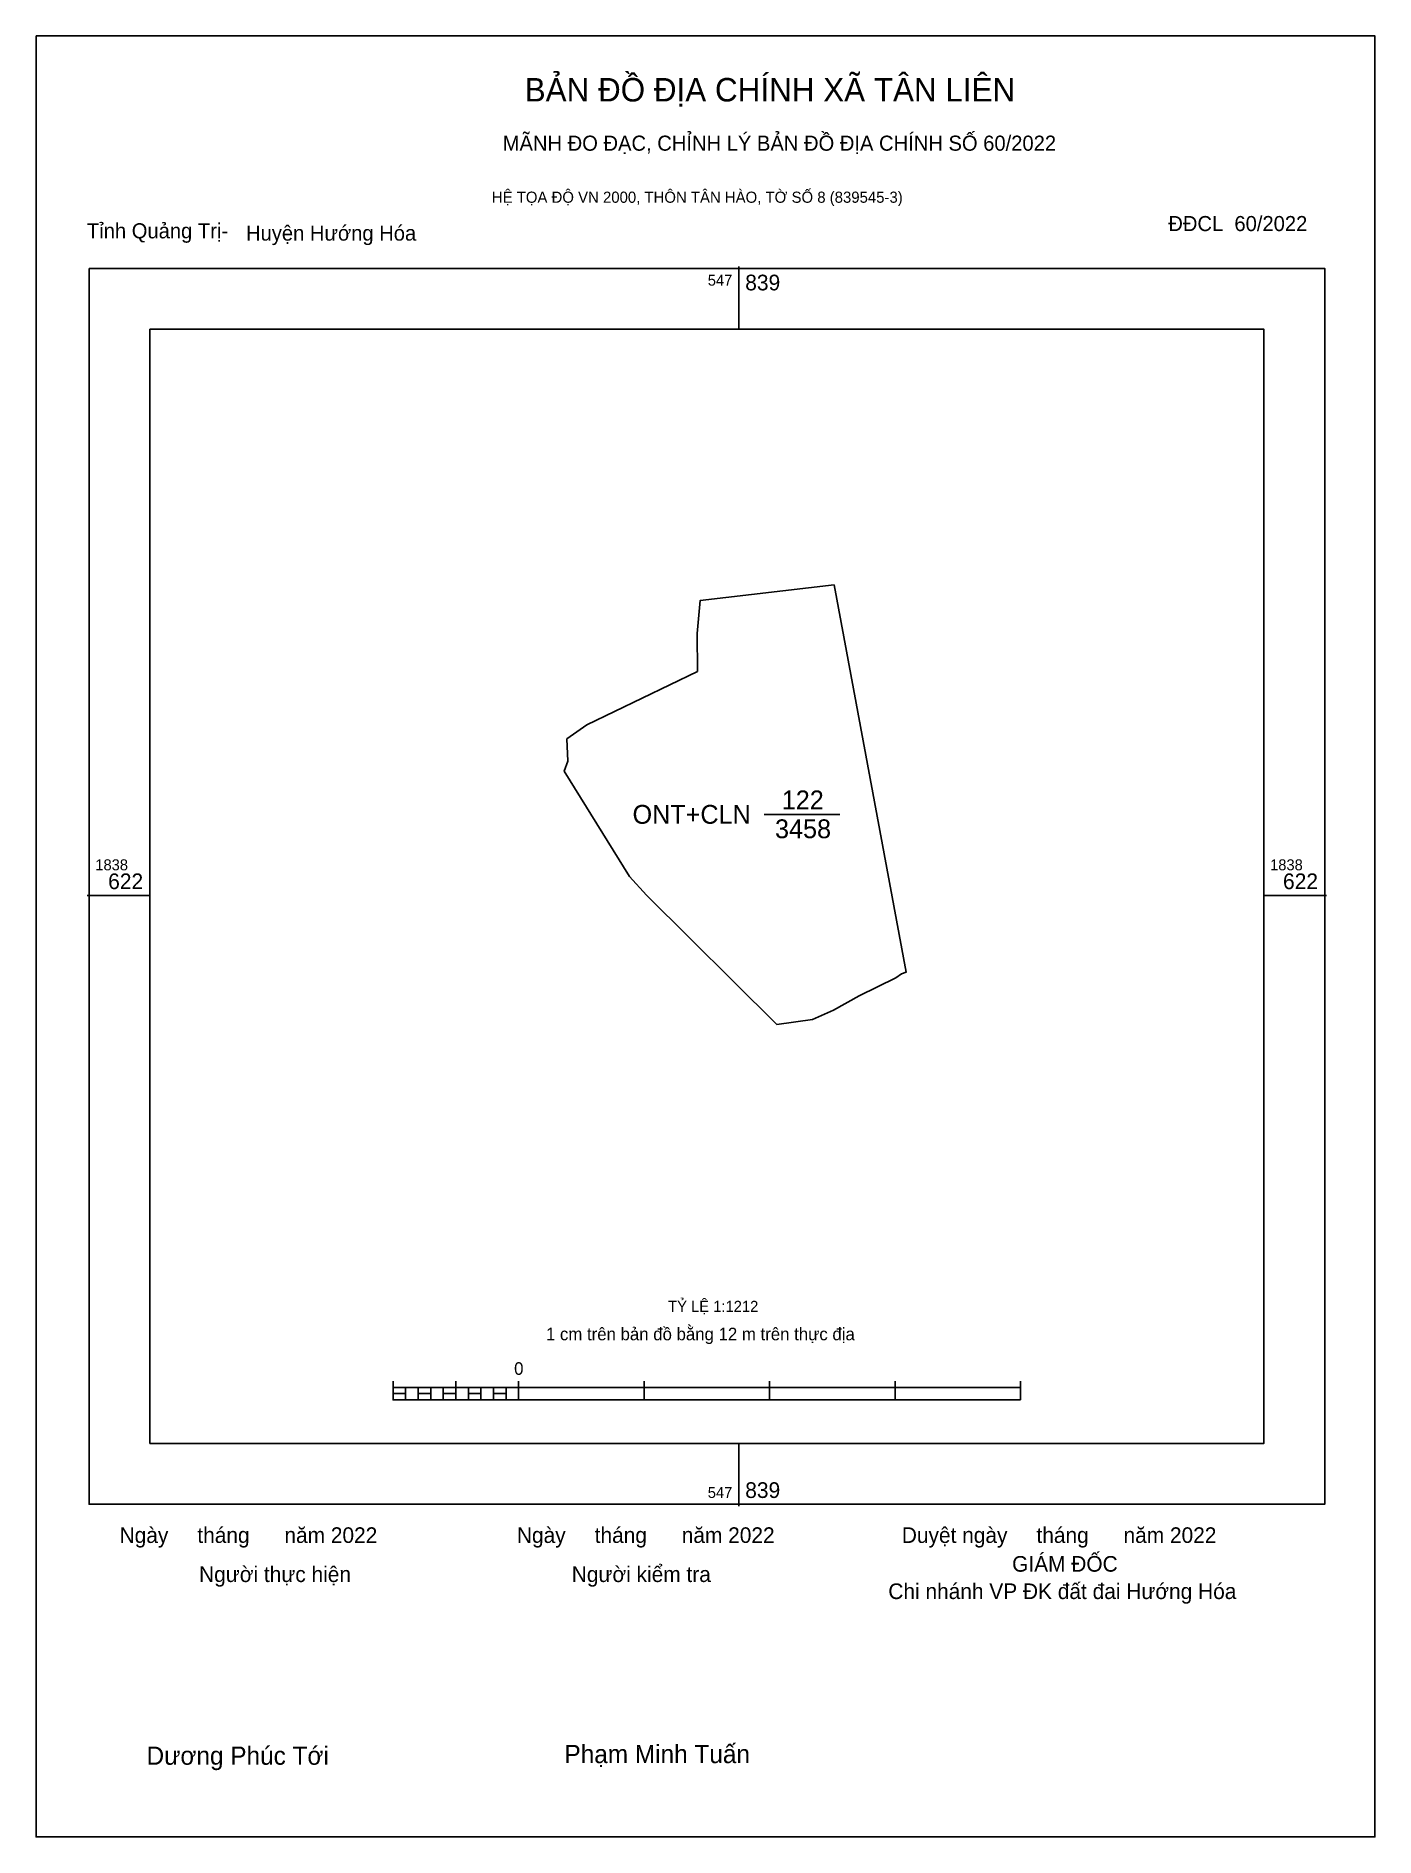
# Model space of a CAD drawing. Extents: x 547704 to 547963, y 1838440 to 1838788.
import ezdxf

# ---------------------------------------------------------------- set-up
doc = ezdxf.new("R2010")
doc.units = 0
for name, color, linetype in [('Level 10', 7, 'Continuous'), ('Level 13', 7, 'Continuous'), ('Level 15', 7, 'Continuous'), ('Level 6', 7, 'Continuous'), ('Level 62', 7, 'Continuous'), ('Level 63', 7, 'Continuous'), ('Level 9', 7, 'Continuous')]:
    doc.layers.add(name, color=color, linetype=linetype)

msp = doc.modelspace()

# ---------------------------------------------------------------- linework, layer by layer
at = {"layer": 'Level 10'}
msp.add_lwpolyline([(547858.16, 1838682.03), (547872.08, 1838607.24), (547871.18, 1838606.91), (547870.07, 1838606.15), (547862.99, 1838602.67), (547858.06, 1838599.91), (547853.97, 1838598.12), (547847.11, 1838597.15), (547821.92, 1838622.12), (547818.65, 1838625.7), (547805.97, 1838646.04), (547806.71, 1838648.01), (547806.54, 1838652.29), (547810.36, 1838654.99), (547831.76, 1838665.34), (547831.7, 1838672.68), (547832.3, 1838679.06)], close=True, dxfattribs=at)
at = {"layer": 'Level 15'}
msp.add_lwpolyline([(547703.95, 1838788.08), (547962.66, 1838788.08), (547962.66, 1838440.17), (547703.95, 1838440.17)], close=True, dxfattribs=at)
at = {"layer": 'Level 62'}
msp.add_lwpolyline([(547725.95, 1838731.44), (547941.19, 1838731.44), (547941.19, 1838516.19), (547725.95, 1838516.19)], close=True, dxfattribs=at)
at = {"layer": 'Level 63'}
for p, q in [((547839.77, 1838743.56), (547839.77, 1838731.44)), ((547713.82, 1838622.06), (547725.95, 1838622.06)), ((547941.19, 1838622.06), (547953.32, 1838622.06)), ((547772.94, 1838528.24), (547772.94, 1838524.6)), ((547772.94, 1838527.03), (547894.2, 1838527.03)), ((547775.37, 1838527.03), (547775.37, 1838524.6)), ((547777.79, 1838527.03), (547777.79, 1838524.6)), ((547780.22, 1838527.03), (547780.22, 1838524.6)), ((547782.64, 1838527.03), (547782.64, 1838524.6)), ((547785.07, 1838528.24), (547785.07, 1838524.6)), ((547785.07, 1838527.03), (547785.07, 1838524.6)), ((547787.49, 1838527.03), (547787.49, 1838524.6)), ((547789.92, 1838527.03), (547789.92, 1838524.6)), ((547792.34, 1838527.03), (547792.34, 1838524.6)), ((547794.77, 1838527.03), (547794.77, 1838524.6)), ((547797.19, 1838528.24), (547797.19, 1838524.6)), ((547797.19, 1838527.03), (547797.19, 1838524.6)), ((547821.44, 1838528.24), (547821.44, 1838524.6)), ((547845.7, 1838528.24), (547845.7, 1838524.6)), ((547869.95, 1838528.24), (547869.95, 1838524.6)), ((547894.2, 1838528.24), (547894.2, 1838524.6)), ((547772.94, 1838524.6), (547894.2, 1838524.6)), ((547839.77, 1838516.19), (547839.77, 1838504.07))]:
    msp.add_line(p, q, dxfattribs=at)
for points in [[(547714.2, 1838743.19), (547952.94, 1838743.19), (547952.94, 1838504.45), (547714.2, 1838504.45)], [(547772.94, 1838525.81), (547775.37, 1838525.81), (547775.37, 1838524.6), (547772.94, 1838524.6)], [(547772.94, 1838525.81), (547775.37, 1838525.81), (547775.37, 1838524.6), (547772.94, 1838524.6)], [(547777.79, 1838525.81), (547780.22, 1838525.81), (547780.22, 1838524.6), (547777.79, 1838524.6)], [(547782.64, 1838525.81), (547785.07, 1838525.81), (547785.07, 1838524.6), (547782.64, 1838524.6)], [(547787.49, 1838525.81), (547789.92, 1838525.81), (547789.92, 1838524.6), (547787.49, 1838524.6)], [(547792.34, 1838525.81), (547794.77, 1838525.81), (547794.77, 1838524.6), (547792.34, 1838524.6)]]:
    msp.add_lwpolyline(points, close=True, dxfattribs=at)
at = {"layer": 'Level 9'}
msp.add_line((547844.67, 1838637.72), (547859.25, 1838637.72), dxfattribs=at)

# ---------------------------------------------------------------- texts
at = {"layer": 'Level 13'}
for s, p in [('122', (547848.04, 1838638.69)), ('ONT+CLN', (547819.21, 1838635.9)), ('3458', (547846.74, 1838633.11))]:
    msp.add_text(s, height=3.638, dxfattribs=at).set_placement(p)
at = {"layer": 'Level 6'}
msp.add_text('TỶ LỆ 1:1212', height=2.1316, dxfattribs=at).set_placement((547826.08, 1838541.61))
at = {"layer": 'Level 63'}
for s, height, p in [('BẢN ĐỒ ĐỊA CHÍNH XÃ TÂN LIÊN', 4.5395, (547798.37, 1838775.43)), ('MÃNH ĐO ĐẠC, CHỈNH LÝ BẢN ĐỒ ĐỊA CHÍNH SỐ 60/2022', 2.9128, (547794.12, 1838765.92)), ('HỆ TỌA ĐỘ VN 2000, THÔN TÂN HÀO, TỜ SỐ 8 (839545-3)', 2.1562, (547792.03, 1838755.86)), ('547', 2.122, (547833.75, 1838739.85)), ('839', 3.031, (547840.98, 1838738.94)), ('1838', 2.122, (547715.41, 1838626.91)), ('1838', 2.122, (547942.4, 1838626.91)), ('622', 3.031, (547717.89, 1838623.27)), ('622', 3.031, (547944.89, 1838623.27)), ('1 cm trên bản đồ bằng 12 m trên thực địa', 2.4251, (547802.48, 1838536.12)), ('0', 2.43, (547796.33, 1838529.45)), ('547', 2.122, (547833.75, 1838505.66)), ('839', 3.031, (547840.98, 1838505.66)), ('Ngày     tháng      năm 2022', 3.0173, (547720.1, 1838496.97)), ('Ngày     tháng      năm 2022', 3.0173, (547796.87, 1838496.97)), ('Duyệt ngày     tháng      năm 2022', 3.0173, (547871.24, 1838496.97)), ('GIÁM ĐỐC', 3.017, (547892.55, 1838491.42)), ('Người thực hiện', 3.0173, (547735.46, 1838489.42)), ('Người kiểm tra', 3.0173, (547807.47, 1838489.42)), ('Chi nhánh VP ĐK đất đai Hướng Hóa', 3.0173, (547868.63, 1838486.13)), ('Dương Phúc Tới', 3.5193, (547725.31, 1838454.12)), ('Phạm Minh Tuấn', 3.5193, (547806.06, 1838454.44))]:
    msp.add_text(s, height=height, dxfattribs=at).set_placement(p)
at = {"layer": 'Level 9'}
for s, p in [('ĐĐCL  60/2022', (547922.73, 1838750.39)), ('Tỉnh Quảng Trị-', (547713.79, 1838748.99)), ('Huyện Hướng Hóa', (547744.53, 1838748.55))]:
    msp.add_text(s, height=2.9128, dxfattribs=at).set_placement(p)

doc.saveas('drawing.dxf')
